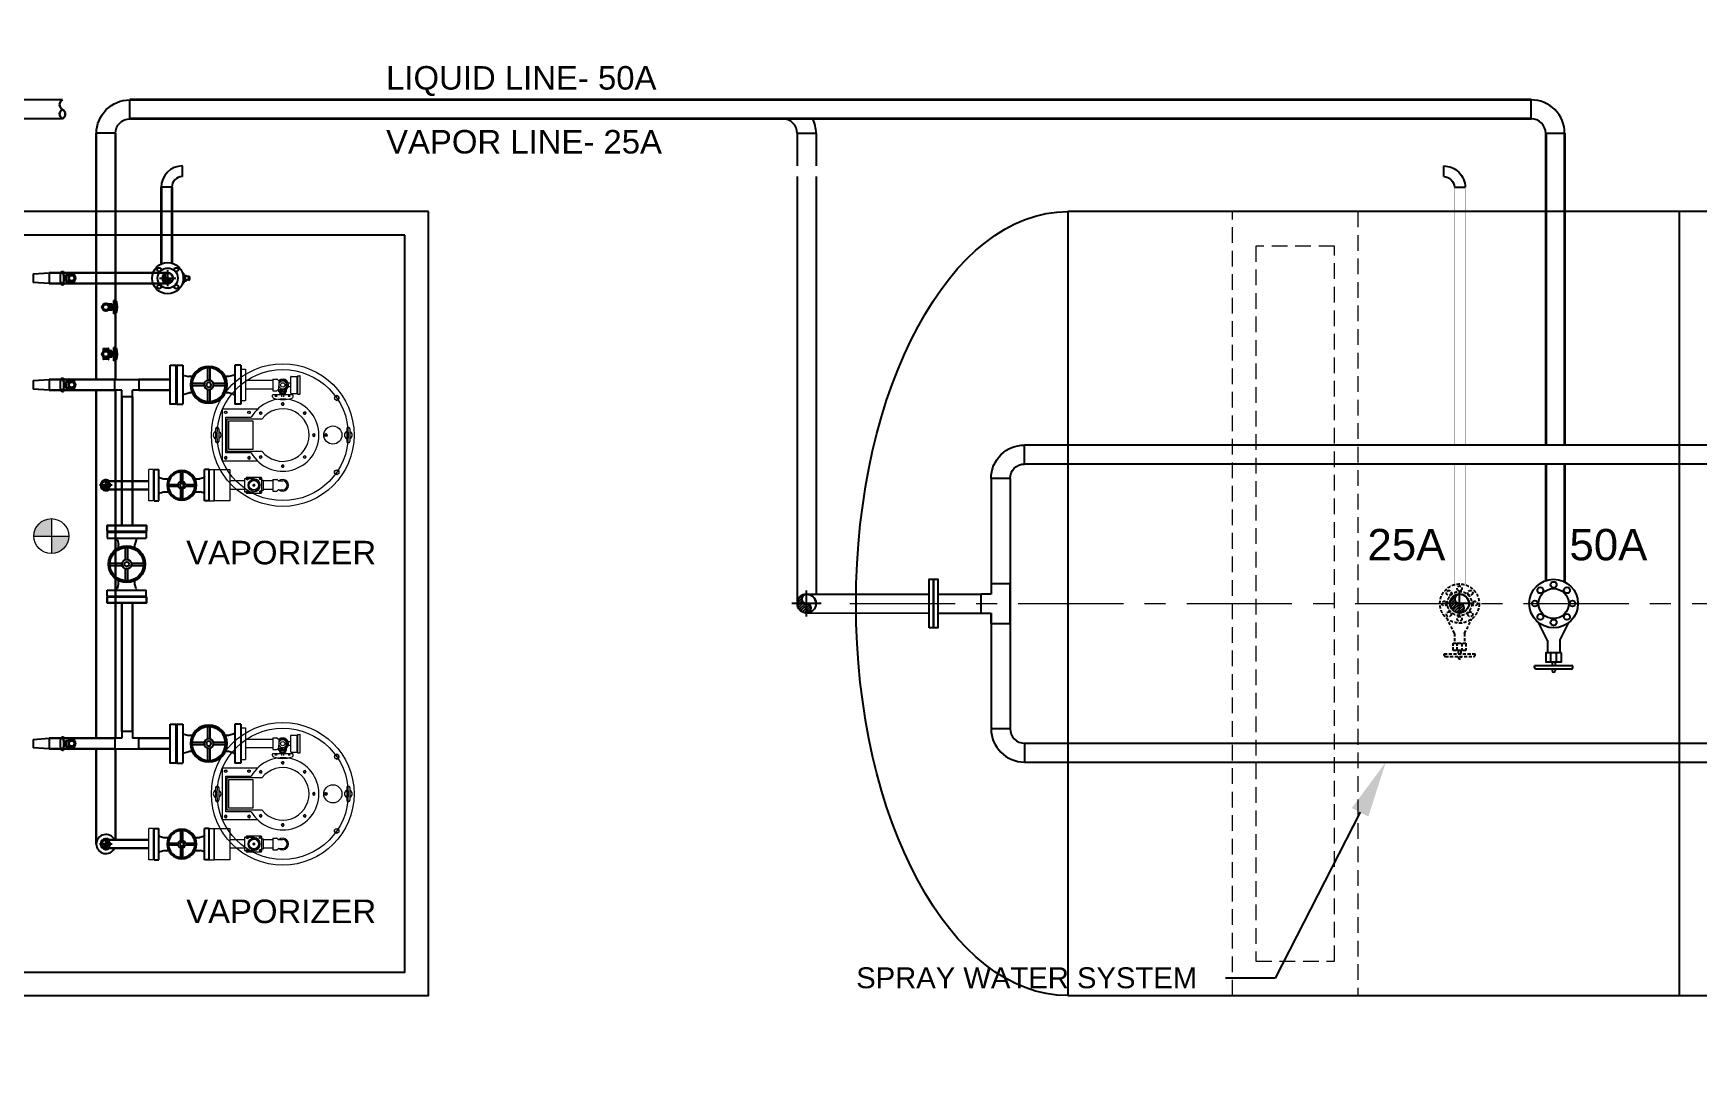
# Model space of a CAD drawing. Extents: x -1041800 to 1211622, y -13029 to 106851.
# Drawn here: x 61292 to 66597, y 20139 to 23453 of the extents above; entities that cross this region are included whole.
import ezdxf
from ezdxf import colors
from ezdxf.entities.mleader import LeaderData, LeaderLine
from ezdxf.math import Vec2, Vec3

# ---------------------------------------------------------------- set-up
doc = ezdxf.new("R2010")
doc.units = 0
doc.header["$MEASUREMENT"] = 0
doc.linetypes.add('CENTER', pattern=[5368.68, 3355.4, -671.1, 671.08, -671.1])
doc.linetypes.add('DASHEDX2', pattern=[1.5, 1, -0.5])
doc.layers.get('0').update_dxf_attribs({"lineweight": 5})
for name, color, linetype in [('EQUIPMENT', 6, 'Continuous'), ('FF WATER', 72, 'Continuous'), ('VAN', 7, 'Continuous')]:
    doc.layers.add(name, color=color, linetype=linetype)
for name, color, linetype, lineweight in [('LIQUID', 5, 'Continuous', 30), ('SUPPORT', 251, 'Continuous', 5), ('VAPORRIZER', 2, 'Continuous', 30)]:
    doc.layers.add(name, color=color, linetype=linetype, lineweight=lineweight)
doc.styles.get("Standard").update_dxf_attribs({"font": 'arial.ttf'})

# ---------------------------------------------------------------- blocks, each defined once
blk = doc.blocks.new('A$C05497761')
at = {"layer": 'VAN'}
for points in [[(414.8, -22.4), (414.8, 38.1, 0.414214), (308.4, -68.4, 0.414214)], [(414.8, -22.4, 0.414214), (368.9, -68.4), (308.4, -68.4)]]:
    blk.add_lwpolyline(points, format="xyb", dxfattribs=at)
blk = doc.blocks.new('TEE 50A')
at = {"layer": 'VAN', "color": 0}
for p, q in [((406017.5, 315080.6), (406078, 315080.6)), ((406017.5, 315080.6), (406017.5, 315047.4)), ((406078, 315080.6), (406078, 314953.6)), ((405985.8, 315047.4), (405985.8, 314986.9)), ((405985.8, 315047.4), (406017.5, 315047.4)), ((406017.5, 314986.9), (405985.8, 314986.9)), ((406017.5, 314953.6), (406017.5, 314986.9)), ((406017.5, 314953.6), (406078, 314953.6))]:
    blk.add_line(p, q, dxfattribs=at)
blk = doc.blocks.new('ELBOW 25A')
at = {"layer": 'VAN', "color": 0}
for p, q in [((431518.7, 327904.2), (431518.7, 327938.2)), ((431552.7, 327870.2), (431586.7, 327870.2))]:
    blk.add_line(p, q, dxfattribs=at)
for radius in [68, 34]:
    blk.add_arc((431518.7, 327870.2), radius, 0, 90, dxfattribs=at)
blk = doc.blocks.new('50A SECTION')
at = {"layer": 'VAN'}
h = blk.add_hatch(dxfattribs=at)
h.set_pattern_fill('ANSI31', color=0, scale=50, style=0)
h.paths.add_polyline_path([(405885.5, 314882.9, -1), (405885.5, 314912.9, 0.414214), (405855.5, 314882.9)])
h.paths.add_polyline_path([(405885.5, 314882.9), (405855.5, 314882.9, 0.414214), (405885.5, 314852.9)])
h.paths.add_polyline_path([(405885.5, 314852.9, 1), (405885.5, 314882.9)])
at = {"layer": 'VAN', "color": 0}
for p, q in [((405885.5, 314841.2), (405885.5, 314924.7)), ((405932.3, 314882.9), (405838.7, 314882.9))]:
    blk.add_line(p, q, dxfattribs=at)
blk.add_circle((405885.5, 314882.9), 30, dxfattribs=at)
for centre, radius, start, end in [((405885.5, 314882.9), 30, 0, 180), ((405885.5, 314897.9), 15, 90, 270), ((405885.5, 314867.9), 15, 270, 90)]:
    blk.add_arc(centre, radius, start, end, dxfattribs=at)
blk = doc.blocks.new('GLOBE 25A')
at = {"layer": 'VAN'}
for p, q in [((404477.1, 338625.8), (404495.8, 338625.8)), ((404477.1, 338501.2), (404477.1, 338625.8)), ((404495.8, 338501.2), (404495.8, 338625.8)), ((404680.4, 338625.8), (404661.7, 338625.8)), ((404661.7, 338501.2), (404661.7, 338625.8)), ((404680.4, 338501.2), (404680.4, 338625.8)), ((404500.6, 338593.4), (404515.5, 338589.4)), ((404526.2, 338589.4), (404515.5, 338589.4)), ((404564.3, 338567.3), (404525.3, 338567.3)), ((404575, 338578), (404575, 338617)), ((404582.5, 338578), (404582.5, 338617)), ((404632.2, 338567.3), (404593.2, 338567.3)), ((404642, 338589.4), (404631.3, 338589.4)), ((404656.8, 338593.4), (404642, 338589.4)), ((404500.6, 338533.7), (404515.5, 338537.6)), ((404526.2, 338537.6), (404515.5, 338537.6)), ((404564.3, 338559.8), (404525.3, 338559.8)), ((404575, 338510.1), (404575, 338549.1)), ((404582.5, 338510.1), (404582.5, 338549.1)), ((404632.2, 338559.8), (404593.2, 338559.8)), ((404642, 338537.6), (404631.3, 338537.6)), ((404656.8, 338533.7), (404642, 338537.6)), ((404477.1, 338501.2), (404495.8, 338501.2)), ((404680.4, 338501.2), (404661.7, 338501.2))]:
    blk.add_line(p, q, dxfattribs=at)
for radius in [58.6, 53.6, 15, 7.48]:
    blk.add_circle((404578.7, 338563.5), radius, dxfattribs=at)
for centre, start, end in [((404502.3, 338599.7), 180, 255.0686), ((404655.2, 338599.7), 284.9314, 0), ((404502.3, 338527.3), 104.9314, 180), ((404655.2, 338527.3), 0, 75.0686)]:
    blk.add_arc(centre, 6.56, start, end, dxfattribs=at)
blk = doc.blocks.new('TEE 25A')
at = {"layer": 'VAN'}
for p, q in [((415679.3, 286475.3), (415679.3, 286441.3)), ((415679.3, 286475.3), (415700.3, 286475.3)), ((415734.3, 286495.3), (415700.3, 286495.3)), ((415700.3, 286495.3), (415700.3, 286475.3)), ((415734.3, 286419.3), (415734.3, 286495.3)), ((415679.3, 286441.3), (415700.3, 286441.3)), ((415700.3, 286441.3), (415700.3, 286419.3)), ((415700.3, 286419.3), (415734.3, 286419.3))]:
    blk.add_line(p, q, dxfattribs=at)
blk = doc.blocks.new('25X20')
at = {"layer": 'VAN', "color": 0}
for p, q in [((406529.4, 314196.4), (406580.4, 314199.9)), ((406529.4, 314196.4), (406529.4, 314169.4)), ((406580.4, 314165.9), (406529.4, 314169.4)), ((406580.4, 314199.9), (406580.4, 314165.9))]:
    blk.add_line(p, q, dxfattribs=at)
blk = doc.blocks.new('STOP TOP VIEW')
at = {"layer": 'EQUIPMENT'}
for p, q in [((431181, 327748), (431181, 327741)), ((431194, 327748), (431194, 327741)), ((431200, 327748), (431200, 327741)), ((431249, 327748), (431249, 327741)), ((431254, 327748), (431254, 327741)), ((431267, 327748), (431267, 327741)), ((431181, 327741), (431183, 327741)), ((431183, 327741), (431249, 327741)), ((431204, 327727), (431204, 327704)), ((431204, 327727), (431238, 327727)), ((431244, 327724), (431205, 327724)), ((431205, 327724), (431205, 327710)), ((431205, 327710), (431207, 327710)), ((431207, 327689), (431207, 327710)), ((431242, 327710), (431207, 327710)), ((431208, 327733), (431208, 327728)), ((431208, 327728), (431241, 327728)), ((431238, 327735), (431210, 327735)), ((431222, 327735), (431222, 327741)), ((431227, 327735), (431227, 327741)), ((431238, 327741), (431266, 327741)), ((431238, 327728), (431241, 327728)), ((431238, 327727), (431244, 327727)), ((431241, 327728), (431241, 327733)), ((431244, 327710), (431242, 327710)), ((431242, 327710), (431242, 327689)), ((431244, 327727), (431244, 327704)), ((431244, 327724), (431244, 327710)), ((431267, 327741), (431266, 327741))]:
    blk.add_line(p, q, dxfattribs=at)
blk.add_lwpolyline([(431207, 327701), (431200, 327689), (431212, 327669), (431236, 327669), (431248, 327689), (431242, 327701)], dxfattribs=at)
for centre, radius, start, end in [((431188, 327748), 6.48, 108.2189, 180), ((431224, 327638), 123, 71.7811, 108.2189), ((431224, 327638), 123, 71.7811, 83.4111), ((431261, 327748), 6.48, 0, 71.7811), ((431224, 327689), 24.6, 135.2778, 44.7222), ((431224, 327689), 20.7, 147.5383, 32.4617), ((431224, 327689), 17.5, 0, 180), ((431224, 327689), 17.5, 180, 0), ((431211, 327731), 3.5, 100.6799, 150.5765), ((431238, 327731), 3.5, 29.4235, 79.3201)]:
    blk.add_arc(centre, radius, start, end, dxfattribs=at)
blk = doc.blocks.new('GLOBE 20A')
for p, q in [((404199.6, 338613.4), (404214.5, 338613.4)), ((404199.6, 338513.7), (404199.6, 338613.4)), ((404214.5, 338513.7), (404214.5, 338613.4)), ((404218.4, 338587.4), (404230.3, 338584.3)), ((404245.3, 338584.3), (404230.3, 338584.3)), ((404275.7, 338566.5), (404244.6, 338566.5)), ((404284.3, 338575.1), (404284.3, 338606.3)), ((404290.3, 338575.1), (404290.3, 338606.3)), ((404330.1, 338566.5), (404298.9, 338566.5)), ((404344.3, 338584.3), (404329.3, 338584.3)), ((404356.2, 338587.4), (404344.3, 338584.3)), ((404375, 338613.4), (404360.1, 338613.4)), ((404360.1, 338513.7), (404360.1, 338613.4)), ((404375, 338513.7), (404375, 338613.4)), ((404199.6, 338513.7), (404214.5, 338513.7)), ((404218.4, 338539.7), (404230.3, 338542.8)), ((404245.3, 338542.8), (404230.3, 338542.8)), ((404275.7, 338560.5), (404244.6, 338560.5)), ((404284.3, 338520.8), (404284.3, 338552)), ((404290.3, 338520.8), (404290.3, 338552)), ((404330.1, 338560.5), (404298.9, 338560.5)), ((404344.3, 338542.8), (404329.3, 338542.8)), ((404356.2, 338539.7), (404344.3, 338542.8)), ((404375, 338513.7), (404360.1, 338513.7))]:
    blk.add_line(p, q)
for radius in [46.9, 42.9, 12, 5.98]:
    blk.add_circle((404287.3, 338563.5), radius)
for centre, start, end in [((404219.8, 338592.5), 180, 255.0686), ((404354.8, 338592.5), 284.9314, 0), ((404354.8, 338534.6), 0, 75.0686)]:
    blk.add_arc(centre, 5.25, start, end)
blk = doc.blocks.new('A$C33576766')
at = {"color": 0, "linetype": 'ByBlock'}
for p, q in [((405.1, -0.6), (407.4, -0.6)), ((405.1, -36.1), (407.4, -36.1)), ((407.4, -8.6), (407.4, -0.6)), ((407.4, -8.7), (407.4, -2.2)), ((407.4, -2.2), (409.7, -2.2)), ((409.7, -3.8), (407.4, -3.8)), ((407.4, -7.1), (409.7, -7.1)), ((409.7, -8.7), (407.4, -8.7)), ((409.7, -28), (407.4, -28)), ((407.4, -28), (407.4, -34.5)), ((407.4, -36.1), (407.4, -28.1)), ((407.4, -29.6), (409.7, -29.6)), ((409.7, -32.9), (407.4, -32.9)), ((407.4, -34.5), (409.7, -34.5)), ((408.9, -9.9), (418.6, -9.9)), ((408.9, -26.8), (408.9, -9.9)), ((408.9, -26.8), (418.6, -26.8)), ((410, -7.9), (410, -3)), ((410, -28.8), (410, -33.7)), ((413.2, -14.5), (413.2, -22.2)), ((426.8, -13.2), (414.4, -13.2)), ((426.8, -23.5), (414.4, -23.5)), ((418.6, -13.2), (418.6, -9.9)), ((418.6, -26.8), (418.6, -23.5)), ((424.2, -14.5), (424.2, -22.2)), ((428.1, -14.5), (428.1, -22.2))]:
    blk.add_line(p, q, dxfattribs=at)
for centre, radius in [((358.4, -18.4), 50), ((331, 9), 6.13), ((358.4, -18.4), 32.3), ((385.8, 9), 6.13), ((331, -45.7), 6.13), ((358.4, -18.4), 16.1), ((385.8, -45.7), 6.13)]:
    blk.add_circle(centre, radius, dxfattribs=at)
for centre, radius, start, end in [((408.7, -3), 1.26, 319.7398, 40.2602), ((405.4, -5.4), 4.6, 339.2291, 20.7709), ((408.7, -7.9), 1.26, 319.7398, 40.2602), ((408.7, -28.8), 1.26, 319.7398, 40.2602), ((405.4, -31.3), 4.6, 339.2291, 20.7709), ((408.7, -33.7), 1.26, 319.7398, 40.2602), ((414.4, -14.5), 1.29, 90, 180), ((414.4, -22.2), 1.29, 180, 270), ((425.5, -14.5), 1.29, 90, 180), ((425.5, -22.2), 1.29, 180, 270), ((426.8, -14.5), 1.29, 0, 90), ((426.8, -22.2), 1.29, 270, 0)]:
    blk.add_arc(centre, radius, start, end, dxfattribs=at)
blk = doc.blocks.new('JINU50')
for p, q in [((431811.7, 264962.9), (431811.7, 264947.9)), ((431911.7, 264962.9), (431811.7, 264962.9)), ((431911.7, 264947.9), (431811.7, 264947.9)), ((431911.7, 264962.9), (431911.7, 264947.9)), ((432041.7, 264943), (432001.7, 264943)), ((432041.7, 264933), (432001.7, 264933)), ((431848.1, 264851.1), (431848.1, 264897.9)), ((431875.3, 264851.1), (431875.3, 264897.9)), ((431938.4, 264808.5), (431938.4, 264920.6)), ((431938.4, 264920.6), (432105, 264920.6)), ((431964.8, 264910.6), (432078.6, 264910.6)), ((431964.8, 264829.2), (431964.8, 264910.6)), ((431969.8, 264905.6), (432073.6, 264905.6)), ((431969.8, 264794.8), (431969.8, 264905.6)), ((432073.6, 264905.6), (432073.6, 264794.8)), ((432078.6, 264910.6), (432078.6, 264829.2)), ((432105, 264920.6), (432105, 264808.5)), ((431882.2, 264851.1), (431841.2, 264851.1)), ((431841.2, 264851.1), (431841.2, 264820.9)), ((431882.2, 264820.9), (431882.2, 264851.1)), ((432131.7, 264862.9), (432131.7, 264847.9)), ((432231.7, 264862.9), (432131.7, 264862.9)), ((432231.7, 264847.9), (432131.7, 264847.9)), ((432168.1, 264760.7), (432168.1, 264847.9)), ((432195.3, 264760.7), (432195.3, 264847.9)), ((432231.7, 264862.9), (432231.7, 264847.9)), ((431848.1, 264760.7), (431848.1, 264791.7)), ((431875.3, 264760.7), (431875.3, 264791.7)), ((431880.2, 264760.7), (431843.2, 264760.7)), ((431843.2, 264760.7), (431843.2, 264747.6)), ((431843.8, 264746.2), (431846.8, 264743.1)), ((431847.4, 264741.7), (431847.4, 264728.9)), ((431876, 264741.7), (431876, 264728.9)), ((431879.6, 264746.2), (431876.6, 264743.1)), ((431880.2, 264760.7), (431880.2, 264747.4)), ((432144.2, 264761.9), (432148.7, 264761.9)), ((432144.2, 264751.9), (432149.7, 264751.9)), ((432144.2, 264747.9), (432149.7, 264747.9)), ((432144.2, 264731.9), (432149.7, 264731.9)), ((432144.2, 264725.9), (432149.7, 264725.9)), ((432149.7, 264696.9), (432149.7, 264760.9)), ((432149.7, 264733.9), (432154.7, 264733.9)), ((432149.7, 264723.9), (432154.7, 264723.9)), ((432154.7, 264736.8), (432154.7, 264721)), ((432158.7, 264738.7), (432155.7, 264738.7)), ((432155.7, 264734.9), (432158.7, 264734.9)), ((432155.7, 264722.9), (432158.7, 264722.9)), ((432158.7, 264719.1), (432158.7, 264738.7)), ((432159.7, 264736.7), (432158.7, 264736.7)), ((432158.7, 264721.1), (432159.7, 264721.1)), ((432159.7, 264717), (432159.7, 264740.9)), ((432159.7, 264740.9), (432176.5, 264740.9)), ((432200.2, 264760.7), (432163.2, 264760.7)), ((432163.2, 264760.7), (432163.2, 264747.6)), ((432163.8, 264746.2), (432166.8, 264743.1)), ((432167.4, 264741.7), (432167.4, 264728.9)), ((432176.7, 264740.9), (432169.7, 264733.9)), ((432169.7, 264733.9), (432169.7, 264724)), ((432169.7, 264724), (432176.7, 264716.9)), ((432190.9, 264740.9), (432176.7, 264740.9)), ((432193.7, 264733.9), (432186.7, 264740.9)), ((432186.7, 264716.9), (432193.7, 264724)), ((432193.7, 264724), (432193.7, 264733.9)), ((432196, 264741.7), (432196, 264728.9)), ((432199.6, 264746.2), (432196.6, 264743.1)), ((432200.2, 264760.7), (432200.2, 264747.4)), ((432144.2, 264709.9), (432149.7, 264709.9)), ((432144.2, 264705.9), (432149.7, 264705.9)), ((432144.2, 264695.9), (432148.7, 264695.9)), ((432152.7, 264681.5), (432152.7, 264674.5)), ((432210.7, 264681.5), (432152.7, 264681.5)), ((432153.7, 264673.5), (432209.7, 264673.5)), ((432154.7, 264702.5), (432154.7, 264683.5)), ((432208.7, 264683.5), (432154.7, 264683.5)), ((432154.7, 264683.5), (432154.7, 264681.5)), ((432155.7, 264719.1), (432158.7, 264719.1)), ((432155.7, 264703.5), (432207.7, 264703.5)), ((432159.7, 264717), (432176.6, 264717)), ((432175.7, 264703.5), (432175.7, 264717)), ((432176.7, 264716.9), (432190.9, 264716.9)), ((432187.7, 264703.5), (432187.7, 264716.9)), ((432208.7, 264702.5), (432208.7, 264683.5)), ((432208.7, 264683.5), (432208.7, 264681.5)), ((432210.7, 264681.5), (432210.7, 264674.5)), ((432041.7, 264524.9), (432001.7, 264524.9)), ((432041.7, 264514.9), (432001.7, 264514.9))]:
    blk.add_line(p, q)
for points in [[(431811.7, 264947.9), (431911.7, 264947.9), (431911.7, 264897.9), (431811.7, 264897.9)], [(431951.3, 264907), (431953.3, 264910.5), (431951.3, 264914), (431947.2, 264914), (431945.2, 264910.5), (431947.2, 264907)], [(431975.9, 264900.6), (432067.5, 264900.6), (432067.5, 264824.2), (431975.9, 264824.2)], [(432092.1, 264907), (432090.1, 264910.5), (432092.1, 264914), (432096.2, 264914), (432098.2, 264910.5), (432096.2, 264907)], [(431839.7, 264838.8), (431838.2, 264841.4), (431839.7, 264844), (431842.7, 264844), (431844.2, 264841.4), (431842.7, 264838.8)], [(431883.7, 264838.8), (431885.2, 264841.4), (431883.7, 264844), (431880.7, 264844), (431879.2, 264841.4), (431880.7, 264838.8)], [(431951.3, 264832.6), (431953.3, 264836.1), (431951.3, 264839.6), (431947.2, 264839.6), (431945.2, 264836.1), (431947.2, 264832.6)], [(432092.1, 264832.6), (432090.1, 264836.1), (432092.1, 264839.6), (432096.2, 264839.6), (432098.2, 264836.1), (432096.2, 264832.6)], [(431839.7, 264803), (431838.2, 264800.4), (431839.7, 264797.8), (431842.7, 264797.8), (431844.2, 264800.4), (431842.7, 264803)], [(431845.5, 264795.9), (431877.9, 264795.9), (431877.9, 264791.7), (431845.5, 264791.7)], [(431863.2, 264818.3), (431864.7, 264820.9), (431863.2, 264823.5), (431860.2, 264823.5), (431858.7, 264820.9), (431860.2, 264818.3)], [(431863.2, 264818.3), (431864.7, 264820.9), (431863.2, 264823.5), (431860.2, 264823.5), (431858.7, 264820.9), (431860.2, 264818.3)], [(431883.7, 264803), (431885.2, 264800.4), (431883.7, 264797.8), (431880.7, 264797.8), (431879.2, 264800.4), (431880.7, 264803)], [(431955.5, 264798), (431954.5, 264801.9), (431950.6, 264802.9), (431947.7, 264800.1), (431948.8, 264796.2), (431952.7, 264795.1)], [(432090.7, 264795.1), (432094.6, 264796.2), (432095.7, 264800.1), (432092.8, 264802.9), (432088.9, 264801.9), (432087.9, 264798)], [(431926.1, 264731), (431922.6, 264733), (431919.1, 264731), (431919.1, 264726.9), (431922.6, 264724.9), (431926.1, 264726.9)], [(432117.3, 264726.9), (432120.8, 264724.9), (432124.3, 264726.9), (432124.3, 264731), (432120.8, 264733), (432117.3, 264731)], [(431952.7, 264662.8), (431948.8, 264661.7), (431947.7, 264657.8), (431950.6, 264655), (431954.5, 264656), (431955.5, 264659.9)], [(432019.7, 264633.4), (432017.7, 264629.9), (432019.7, 264626.4), (432023.7, 264626.4), (432025.7, 264629.9), (432023.7, 264633.4)], [(432087.9, 264659.9), (432088.9, 264656), (432092.8, 264655), (432095.7, 264657.8), (432094.6, 264661.7), (432090.7, 264662.8)], [(431907.4, 264563.7), (431911.4, 264556.7), (431907.4, 264549.7), (431899.3, 264549.7), (431895.3, 264556.7), (431899.3, 264563.7)], [(432018.8, 264592), (432020.3, 264589.5), (432023.1, 264589.5), (432024.6, 264592), (432023.1, 264594.5), (432020.3, 264594.5)], [(432136, 264563.7), (432132, 264556.7), (432136, 264549.7), (432144.1, 264549.7), (432148.1, 264556.7), (432144.1, 264563.7)]]:
    blk.add_lwpolyline(points, close=True)
blk.add_lwpolyline([(431841.2, 264845.9), (431838.7, 264845.9, 0.414214), (431836.7, 264843.9), (431836.7, 264797.9, 0.414214), (431838.7, 264795.9), (431884.7, 264795.9, 0.414214), (431886.7, 264797.9), (431886.7, 264843.9, 0.414214), (431884.7, 264845.9), (431882.2, 264845.9)], format="xyb")
for centre, radius in [((432021.7, 264728.9), 227.5), ((432021.7, 264728.9), 209), ((431949.3, 264910.5), 3.5), ((432094.1, 264910.5), 3.5), ((431841.2, 264841.4), 2.62), ((431861.7, 264820.9), 18.6), ((431861.7, 264820.9), 15.1), ((431882.2, 264841.4), 2.62), ((431949.3, 264836.1), 3.5), ((432094.1, 264836.1), 3.5), ((431841.2, 264800.4), 2.62), ((431861.7, 264820.9), 2.62), ((431861.7, 264820.9), 1.09), ((431882.2, 264800.4), 2.62), ((431951.6, 264799), 3.5), ((432091.8, 264799), 3.5), ((431922.6, 264728.9), 3.5), ((432120.8, 264728.9), 3.5), ((432181.7, 264728.9), 6.9), ((431951.6, 264658.9), 3.5), ((432021.7, 264629.9), 3.5), ((432091.8, 264658.9), 3.5), ((431903.3, 264556.7), 7), ((432021.7, 264569), 29), ((432021.7, 264592), 4.8), ((432140.1, 264556.7), 7)]:
    blk.add_circle(centre, radius)
for centre, radius, start, end in [((432001.7, 264938), 5, 90, 270), ((432021.7, 264938), 12.5, 23.5782, 156.4218), ((432021.7, 264938), 12.5, 203.5782, 336.4218), ((432041.7, 264938), 5, 270, 90), ((432021.7, 264728.9), 115.2, 119.5683, 60.4317), ((431861.7, 264820.9), 20.5, 180, 0), ((432021.7, 264728.9), 83.8, 128.2149, 51.7851), ((431845.2, 264747.6), 2, 180, 225), ((431861.7, 264728.9), 18.5, 140.6216, 39.3784), ((431845.4, 264741.7), 2, 0, 45), ((431861.7, 264728.9), 14.3, 180, 0), ((431878, 264741.7), 2, 135, 180), ((431878.2, 264747.6), 2, 315, 0), ((432229.3, 264728.9), 94.6, 161.7811, 198.2189), ((432144.2, 264756.9), 5, 90, 161.7811), ((432148.7, 264760.9), 1, 0, 90), ((432157, 264736.8), 2.27, 123.1015, 236.8985), ((432172.7, 264728.9), 18, 160.5288, 199.4712), ((432157, 264721), 2.27, 123.1015, 236.8985), ((432165.2, 264747.6), 2, 180, 225), ((432181.7, 264728.9), 18.5, 140.6216, 39.3784), ((432165.4, 264741.7), 2, 0, 45), ((432181.7, 264728.9), 14.3, 180, 0), ((432190.9, 264737.9), 3, 44.5283, 90), ((432181.7, 264728.9), 15.8, 315.4717, 44.5283), ((432198, 264741.7), 2, 135, 180), ((432198.2, 264747.6), 2, 315, 0), ((432144.2, 264700.9), 5, 198.2189, 270), ((432148.7, 264696.9), 1, 270, 0), ((432153.7, 264674.5), 1, 180, 270), ((432155.7, 264702.5), 1, 90, 180), ((432190.9, 264719.9), 3, 270, 315.4717), ((432207.7, 264702.5), 1, 0, 90), ((432209.7, 264674.5), 1, 270, 0), ((432001.7, 264519.9), 5, 90, 270), ((432021.7, 264519.9), 12.5, 23.5782, 156.4218), ((432021.7, 264519.9), 12.5, 203.5782, 336.4218), ((432041.7, 264519.9), 5, 270, 90)]:
    blk.add_arc(centre, radius, start, end)
blk = doc.blocks.new('GAS ALARM')
h = blk.add_hatch(color=3)
h.paths.add_polyline_path([(844.78, -506.2), (846.25, -506.2), (846.25, -504.72, 0.414214)])
h.paths.add_polyline_path([(847.73, -506.2), (846.25, -506.2), (846.25, -507.67, 0.414214)])
for p, q in [((846.25, -504.72), (846.25, -507.67)), ((844.78, -506.2), (847.73, -506.2))]:
    blk.add_line(p, q)
blk.add_circle((846.25, -506.2), 1.48)

msp = doc.modelspace()

# ---------------------------------------------------------------- hatches: boundary and pattern name
at = {"layer": 'VAN'}
h = msp.add_hatch(dxfattribs=at)
h.set_pattern_fill('ANSI31', color=0, scale=25.185185, style=0)
h.set_pattern_definition([(45, (-452492.9235, -372588.609), (-2.226076904, 2.226076904), [])])
h.paths.add_polyline_path([(61719.9, 22689.5, 0.414214), (61702.9, 22672.5), (61719.9, 22672.5, -1)])
h.paths.add_polyline_path([(61719.9, 22655.5), (61719.9, 22672.5), (61702.9, 22672.5, 0.414214)])
h.paths.add_polyline_path([(61719.9, 22655.5, 1), (61719.9, 22672.5)])
h = msp.add_hatch(dxfattribs=at)
h.set_pattern_fill('ANSI31', color=0, scale=20, style=0)
h.set_pattern_definition([(135, (469868.5106, -291871.7455), (1.767766953, 1.767766953), [])])
h.paths.add_polyline_path([(61523, 22025.6, -0.414214), (61536.5, 22012.1), (61523, 22012.1, 1)])
h.paths.add_polyline_path([(61523, 22012.1), (61536.5, 22012.1, -0.414214), (61523, 21998.6)])
h.paths.add_polyline_path([(61523, 22012.1), (61523, 21998.6, -1)])
h = msp.add_hatch(dxfattribs=at)
h.set_pattern_fill('ANSI31', color=0, scale=20, style=0)
h.set_pattern_definition([(135, (469868.5106, -293015.7455), (1.767766953, 1.767766953), [])])
h.paths.add_polyline_path([(61523, 20881.6, -0.414214), (61536.5, 20868.1), (61523, 20868.1, 1)])
h.paths.add_polyline_path([(61523, 20868.1), (61536.5, 20868.1, -0.414214), (61523, 20854.6)])
h.paths.add_polyline_path([(61523, 20868.1), (61523, 20854.6, -1)])

# ---------------------------------------------------------------- linework, layer by layer
for p, q in [((61675.1, 22061.9), (61660.2, 22061.9)), ((61660.2, 21962.2), (61660.2, 22061.9)), ((61675.1, 21962.2), (61675.1, 22061.9)), ((61676.1, 22040), (61675.1, 22040)), ((61676.1, 22040), (61677.1, 22040)), ((61676.1, 21984.1), (61676.1, 22040)), ((61676.1, 21984.1), (61676.1, 22040)), ((61676.1, 21984.1), (61675.1, 21984.1)), ((61676.1, 21984.1), (61677.1, 21984.1)), ((61675.1, 21962.2), (61660.2, 21962.2)), ((61675.1, 20917.9), (61660.2, 20917.9)), ((61660.2, 20818.2), (61660.2, 20917.9)), ((61675.1, 20818.2), (61675.1, 20917.9)), ((61676.1, 20896), (61675.1, 20896)), ((61676.1, 20896), (61677.1, 20896)), ((61676.1, 20840.1), (61676.1, 20896)), ((61676.1, 20840.1), (61676.1, 20896)), ((61675.1, 20818.2), (61660.2, 20818.2)), ((61676.1, 20840.1), (61675.1, 20840.1)), ((61676.1, 20840.1), (61677.1, 20840.1))]:
    msp.add_line(p, q)
at = {"layer": 'EQUIPMENT'}
for p, q in [((61404.9, 22656), (61404.9, 22689)), ((61406.2, 22654.7), (61406.2, 22690.3)), ((61406.2, 22689), (61421.1, 22689)), ((61406.2, 22655.9), (61421.1, 22655.9)), ((61422.4, 22657.2), (61422.4, 22687.8)), ((61514.2, 22445.7), (61514.2, 22415.2)), ((61530.4, 22447), (61515.5, 22447)), ((61530.4, 22448.3), (61530.4, 22412.6)), ((61531.7, 22447), (61531.7, 22413.9)), ((61530.4, 22413.9), (61515.5, 22413.9)), ((61404.9, 22316), (61404.9, 22349)), ((61406.2, 22314.7), (61406.2, 22350.3)), ((61406.2, 22349), (61421.1, 22349)), ((61422.4, 22317.2), (61422.4, 22347.8)), ((61406.2, 22315.9), (61421.1, 22315.9)), ((61404.9, 21172), (61404.9, 21205)), ((61406.2, 21170.7), (61406.2, 21206.3)), ((61406.2, 21205), (61421.1, 21205)), ((61406.2, 21171.9), (61421.1, 21171.9)), ((61422.4, 21173.2), (61422.4, 21203.8))]:
    msp.add_line(p, q, dxfattribs=at)
at = {"layer": 'EQUIPMENT', "color": 0}
for points in [[(61727.6, 22394.8), (61746.3, 22394.8), (61746.3, 22270.2), (61727.6, 22270.2)], [(61727.6, 21250.8), (61746.3, 21250.8), (61746.3, 21126.2), (61727.6, 21126.2)]]:
    msp.add_lwpolyline(points, close=True, dxfattribs=at)
at = {"layer": 'EQUIPMENT'}
for centre, start, end in [((61406.2, 22689), 90, 180), ((61406.2, 22656), 180, 270), ((61421.1, 22687.8), 0, 90), ((61421.1, 22657.2), 270, 0), ((61515.5, 22445.7), 90, 180), ((61530.4, 22447), 0, 90), ((61515.5, 22415.2), 180, 270), ((61530.4, 22413.9), 270, 0), ((61406.2, 22349), 90, 180), ((61421.1, 22347.8), 0, 90), ((61406.2, 22316), 180, 270), ((61421.1, 22317.2), 270, 0), ((61406.2, 21205), 90, 180), ((61406.2, 21172), 180, 270), ((61421.1, 21203.8), 0, 90), ((61421.1, 21173.2), 270, 0)]:
    msp.add_arc(centre, 1.3, start, end, dxfattribs=at)
at = {"layer": 'FF WATER'}
for p, q in [((61384.5, 23241.1), (59339.2, 23241.1)), ((61384.6, 23180.6), (59339.2, 23180.6)), ((63726.2, 23134.6), (63726.2, 23030.2)), ((63786.7, 23134.6), (63786.7, 23030.2)), ((63726.2, 22996.2), (63726.2, 21634.9)), ((63786.7, 22996.2), (63786.7, 21664.9)), ((63756.2, 21664.9), (64146.5, 21664.9)), ((64174.5, 21664.9), (64312.6, 21664.9)), ((63756.2, 21604.8), (64146.5, 21604.7)), ((64174.5, 21604.7), (64312.6, 21604.6))]:
    msp.add_line(p, q, dxfattribs=at)
for points in [[(69055.8, 22140.4), (64450.8, 22140.4)], [(69055.8, 22079.9), (64450.8, 22079.9)], [(64344.4, 22034), (64344.4, 21665.1)], [(64404.9, 22034), (64404.9, 21235.8)], [(64344.4, 21604.6), (64344.4, 21235.8)], [(64450.8, 21189.9), (69055.8, 21189.9)], [(64450.8, 21129.4), (69055.8, 21129.4)]]:
    msp.add_lwpolyline(points, dxfattribs=at)
at = {"layer": 'LIQUID', "color": 5, "lineweight": 35}
for p, q in [((66066.1, 23241.1), (61599.4, 23241.1)), ((66066.1, 23180.6), (61599.4, 23180.6)), ((66112, 23134.6), (66112, 22140.4)), ((66172.5, 23134.6), (66172.5, 22140.4)), ((66112, 22079.9), (66112, 21708.2)), ((66172.5, 22079.9), (66172.5, 21703.9))]:
    msp.add_line(p, q, dxfattribs=at)
at = {"layer": 'LIQUID', "color": 5}
for p, q in [((61492.4, 22589.5), (61492.4, 23134.6)), ((61553.4, 22589.5), (61553.4, 23134.6)), ((61492.4, 22349.5), (61492.4, 22655.5)), ((61492.4, 22400.2), (61492.4, 22655.5)), ((61553.4, 22349.5), (61553.4, 22655.5)), ((61553.4, 22400.2), (61553.4, 22655.5)), ((61492.4, 21205.5), (61492.4, 22315.5)), ((61553.4, 21205.5), (61553.4, 22315.5)), ((61660.2, 22025.6), (61523, 22025.6)), ((61660.2, 21998.6), (61523, 21998.6)), ((61492.4, 20868.1), (61492.4, 21171.5)), ((61553.4, 20881.6), (61553.4, 21171.5)), ((61660.2, 20881.6), (61523, 20881.6)), ((61660.2, 20854.6), (61523, 20854.6))]:
    msp.add_line(p, q, dxfattribs=at)
at = {"layer": 'LIQUID', "color": 0}
for points in [[(61527.2, 21865.1), (61651.9, 21865.1), (61651.9, 21883.8), (61527.2, 21883.8)], [(61527.2, 21655.8), (61651.9, 21655.8), (61651.9, 21637.1), (61527.2, 21637.1)]]:
    msp.add_lwpolyline(points, close=True, dxfattribs=at)
at = {"layer": 'SUPPORT', "linetype": 'CENTER', "ltscale": 0.1}
msp.add_line((63894.1, 21634.9), (70133.3, 21634.9), dxfattribs=at)
at = {"layer": 'SUPPORT', "color": 252, "linetype": 'DASHEDX2', "lineweight": 5, "ltscale": 50}
for points in [[(65113.7, 22884.9), (65513.7, 22884.9), (65513.7, 20384.9), (65113.7, 20384.9)], [(65188.7, 20494.9), (65438.7, 20494.9), (65438.7, 22774.9), (65188.7, 22774.9)]]:
    msp.add_lwpolyline(points, close=True, dxfattribs=at)
at = {"layer": 'VAN', "color": 0}
for p, q in [((69038.6, 22884.9), (64588.8, 22884.9)), ((64588.8, 22884.9), (64588.8, 20384.9)), ((61694.2, 22672.5), (61745.7, 22672.5)), ((61719.9, 22647), (61719.9, 22697.9)), ((61523, 21991.9), (61523, 22032.3)), ((61543.4, 22012.1), (61502.6, 22012.1)), ((66117.3, 21516.9), (66089.2, 21574.1)), ((66157.3, 21516.9), (66185.4, 21574.1)), ((66117.3, 21516.9), (66117.3, 21477.7)), ((66157.3, 21516.9), (66157.3, 21477.7)), ((66198.6, 21435.9), (66076, 21435.9)), ((66076, 21430.9), (66076, 21435.9)), ((66132.3, 21449.5), (66132.3, 21435.9)), ((66142.3, 21449.5), (66142.3, 21435.9)), ((66198.6, 21430.9), (66198.6, 21435.9)), ((66193.6, 21425.9), (66081, 21425.9)), ((66132.3, 21425.9), (66132.3, 21420.9)), ((66142.3, 21425.9), (66142.3, 21420.9)), ((61543.4, 20868.1), (61502.6, 20868.1)), ((61523, 20847.9), (61523, 20888.3)), ((64588.8, 20384.9), (69038.6, 20384.9))]:
    msp.add_line(p, q, dxfattribs=at)
at = {"layer": 'VAN', "color": 252}
msp.add_line((66538.6, 20384.9), (66538.6, 22884.9), dxfattribs=at)
at = {"layer": 'VAN', "color": 0, "linetype": 'DASHEDX2', "ltscale": 10}
for p, q in [((65821.3, 21539.7), (65798.6, 21585.9)), ((65821.3, 21539.7), (65821.3, 21508.1)), ((65853.6, 21539.7), (65876.3, 21585.9)), ((65853.6, 21539.7), (65853.6, 21508.1)), ((65833.4, 21485.4), (65833.4, 21474.4)), ((65841.5, 21485.4), (65841.5, 21474.4)), ((65788, 21474.4), (65886.9, 21474.4)), ((65788, 21470.4), (65788, 21474.4)), ((65792, 21466.3), (65882.9, 21466.3)), ((65833.4, 21466.3), (65833.4, 21462.3)), ((65841.5, 21466.3), (65841.5, 21462.3)), ((65886.9, 21470.4), (65886.9, 21474.4))]:
    msp.add_line(p, q, dxfattribs=at)
at = {"layer": 'VAN'}
for points in [[(63726.2, 23134.6, 0.414214), (63680.3, 23180.6)], [(63726.2, 23134.6), (63786.7, 23134.6, 0.112048), (63776.3, 23180.6, 0.112048)]]:
    msp.add_lwpolyline(points, format="xyb", dxfattribs=at)
at = {"layer": 'VAN', "color": 8}
for points in [[(62550.9, 22884.9), (60350.9, 22884.9), (60350.9, 20384.9), (62550.9, 20384.9)], [(62475.9, 22809.9), (60425.9, 22809.9), (60425.9, 20459.9), (62475.9, 20459.9)]]:
    msp.add_lwpolyline(points, close=True, dxfattribs=at)
at = {"layer": 'VAN', "color": 0}
for points in [[(64146.5, 21557.4), (64146.5, 21712.4), (64160.5, 21712.4), (64160.5, 21557.4)], [(64160.5, 21557.4), (64160.5, 21712.4), (64174.5, 21712.4), (64174.5, 21557.4)], [(66161.9, 21477.7), (66112.7, 21477.7), (66112.7, 21449.5), (66161.9, 21449.5)], [(66127.8, 21449.5), (66146.8, 21449.5), (66146.8, 21477.7), (66127.8, 21477.7)]]:
    msp.add_lwpolyline(points, close=True, dxfattribs=at)
at = {"layer": 'VAN', "color": 0, "linetype": 'DASHEDX2', "ltscale": 10}
for points in [[(65817.6, 21508.1), (65857.3, 21508.1), (65857.3, 21485.4), (65817.6, 21485.4)], [(65845.1, 21485.4), (65829.8, 21485.4), (65829.8, 21508.1), (65845.1, 21508.1)]]:
    msp.add_lwpolyline(points, close=True, dxfattribs=at)
at = {"layer": 'VAN', "color": 0}
for centre, radius in [((61719.9, 22672.5), 17), ((61523, 22012.1), 13.5), ((66137.3, 21634.9), 77.5), ((66137.3, 21694.9), 9.5), ((66094.9, 21677.3), 9.5), ((66137.3, 21634.9), 48), ((66179.7, 21677.3), 9.5), ((66077.3, 21634.9), 9.5), ((66094.9, 21592.5), 9.5), ((66179.7, 21592.5), 9.5), ((66197.3, 21634.9), 9.5), ((66137.3, 21574.9), 9.5), ((61523, 20868.1), 13.5)]:
    msp.add_circle(centre, radius, dxfattribs=at)
at = {"layer": 'VAN', "color": 0, "linetype": 'DASHEDX2', "ltscale": 10}
for centre, radius in [((65837.5, 21634.9), 62.5), ((65803.2, 21669.1), 7.66), ((65837.5, 21634.9), 38.7), ((65837.5, 21683.3), 7.66), ((65871.7, 21669.1), 7.66), ((65789.1, 21634.9), 7.66), ((65803.2, 21600.7), 7.66), ((65837.5, 21586.5), 7.66), ((65871.7, 21600.7), 7.66), ((65885.8, 21634.9), 7.66)]:
    msp.add_circle(centre, radius, dxfattribs=at)
at = {"layer": 'VAN', "color": 0}
for centre, radius, start, end in [((61719.9, 22681), 8.5, 90, 270), ((61719.9, 22672.5), 17, 270, 90), ((61719.9, 22664), 8.5, 270, 90), ((61523, 22012.1), 17, 52.572, 307.428), ((61523, 22012.1), 13.5, 90, 270), ((61523, 22018.8), 6.75, 270, 90), ((61523, 22005.3), 6.75, 90, 270), ((66081, 21430.9), 5, 180, 270), ((66137.3, 21420.9), 5, 180, 0), ((66137.3, 21420.9), 5, 89.9995, 90.0005), ((66193.6, 21430.9), 5, 270, 0), ((61523, 20868.1), 30.6, 26.1996, 333.8004), ((61523, 20868.1), 17, 52.572, 307.428), ((61523, 20868.1), 13.5, 90, 270), ((61523, 20861.3), 6.75, 90, 270), ((61523, 20874.8), 6.75, 270, 90)]:
    msp.add_arc(centre, radius, start, end, dxfattribs=at)
at = {"layer": 'VAN', "color": 0, "linetype": 'DASHEDX2', "ltscale": 10}
for centre, start, end in [((65792, 21470.4), 180, 270), ((65837.5, 21462.3), 180, 0), ((65837.5, 21462.3), 89.9995, 90.0005), ((65882.9, 21470.4), 270, 0)]:
    msp.add_arc(centre, 4.03, start, end, dxfattribs=at)
at = {"layer": 'VAN', "color": 0, "extrusion": (0, 0, -1)}
msp.add_ellipse((64588.8, 21634.9), major_axis=(0, 1250), ratio=0.54, start_param=3.141593, end_param=6.283185, dxfattribs=at)
at = {"layer": 'VAPORRIZER', "color": 2, "lineweight": 35}
for p, q in [((61699, 22962.2), (61699, 22717.9)), ((61733, 22962.2), (61733, 22720.8))]:
    msp.add_line(p, q, dxfattribs=at)
at = {"layer": 'VAPORRIZER', "color": 2}
for p, q in [((61719.9, 22689.5), (61342.6, 22689.5)), ((61719.9, 22655.5), (61342.6, 22655.5)), ((61551.6, 22349.5), (61342.6, 22349.5)), ((61627.6, 22349.5), (61727.6, 22349.5)), ((61551.6, 22315.5), (61342.6, 22315.5)), ((61573.6, 22294.5), (61573.6, 21883.8)), ((61607.6, 22294.5), (61607.6, 21883.8)), ((61627.6, 22315.5), (61727.6, 22315.5)), ((61573.6, 21226.5), (61573.6, 21637.1)), ((61607.6, 21226.5), (61607.6, 21637.1)), ((61342.6, 21205.5), (61551.6, 21205.5)), ((61551.6, 21171.5), (61342.6, 21171.5)), ((61627.6, 21205.5), (61727.6, 21205.5)), ((61627.6, 21171.5), (61727.6, 21171.5))]:
    msp.add_line(p, q, dxfattribs=at)
at = {"layer": 'VAPORRIZER', "color": 2, "linetype": 'DASHEDX2', "ltscale": 10}
for p, q in [((65837.5, 21634.9), (65837.5, 21633.7)), ((65870.5, 21633.7), (65870.5, 21633.7))]:
    msp.add_line(p, q, dxfattribs=at)
at = {"layer": 'VAPORRIZER', "color": 2, "lineweight": 35, "const_width": 0.5, "flags": 128}
for points in [[(65787.2, 23030.2), (61767, 23030.2)], [(65787.2, 22996.2), (61767, 22996.2)], [(65821.2, 22140.4), (65821.2, 22962.2)], [(65855.2, 22140.4), (65855.2, 22962.2)], [(65821.2, 21695.1), (65821.2, 22079.9)], [(65855.2, 21695.1), (65855.2, 22079.9)]]:
    msp.add_lwpolyline(points, dxfattribs=at)
at = {"layer": 'VAPORRIZER', "color": 2}
for centre, radius, start, end in [((61392.5, 23226), 17.1, 117.9297, 242.4432), ((61393, 23195.7), 17.4, 119.8461, 240.1539), ((61375.9, 23195.7), 17.4, 299.8461, 60.1539)]:
    msp.add_arc(centre, radius, start, end, dxfattribs=at)

# ---------------------------------------------------------------- block references
at = {"rotation": 90}
for p in [(326815.5, -409849.6), (326815.5, -410993.6)]:
    msp.add_blockref('JINU50', p, dxfattribs=at)
at = {"xscale": 37.5, "yscale": 37.5, "zscale": 37.5}
msp.add_blockref('GAS ALARM', (29614.7, 40832.6), dxfattribs=at)
at = {"layer": 'VAN', "color": 0, "xscale": -1}
for name, p, rotation in [('A$C05497761', (61531, 23549.5), 90), ('ELBOW 25A', (-262083, -408556.5), 270.0000000000001), ('GLOBE 25A', (-342727.8, 360896), 180), ('TEE 25A', (-224867.7, -393384.8), 270), ('A$C05497761', (64382.5, 22448.8), 90), ('TEE 50A', (-341673.1, 336652), 180), ('GLOBE 25A', (-342727.8, 359752), 180)]:
    msp.add_blockref(name, p, dxfattribs=dict(at, rotation=rotation))
at = {"layer": 'VAN', "color": 0}
for name, p, rotation in [('A$C05497761', (66134.4, 23549.5), 270), ('ELBOW 25A', (389637.2, -408556.5), 89.99999999999997), ('GLOBE 25A', (-276974, 426339.2), 270), ('TEE 25A', (-224867.7, 436905.7), 270), ('A$C05497761', (64382.5, 20821), 89.99999999989717)]:
    msp.add_blockref(name, p, dxfattribs=dict(at, rotation=rotation))
for name, p in [('A$C33576766', (61361.6, 22690.8)), ('25X20', (-345237.8, -291510.5)), ('25X20', (-345237.8, -291850.5)), ('50A SECTION', (-342129.3, -293248)), ('50A SECTION', (-340048.1, -293248)), ('25X20', (-345237.8, -292994.5))]:
    msp.add_blockref(name, p, dxfattribs=at)
at = {"layer": 'VAN', "color": 0, "xscale": -0.5, "yscale": 0.5, "zscale": 0.5}
for p, rotation in [((225258.3, 238284.6), 90), ((-102321.8, -193032), 270), ((-102321.8, -193181.7), 270), ((225258.3, 237944.6), 90), ((225258.3, 236800.6), 90)]:
    msp.add_blockref('STOP TOP VIEW', p, dxfattribs=dict(at, rotation=rotation))
at = {"layer": 'VAN', "color": 0, "xscale": -1}
for p in [(466052.2, -316551.5), (466052.2, -317695.5)]:
    msp.add_blockref('GLOBE 20A', p, dxfattribs=at)

# ---------------------------------------------------------------- texts
at = {"attachment_point": 1}
for s, insert, char_height, width in [('LIQUID LINE- 50A', (62416.1, 23348.8), 75, 1046.005), ('VAPOR LINE- 25A', (62416.1, 23145), 75, 1046.005), ('25A', (65543.8, 21872.8), 100, 275.325), ('50A', (66187.6, 21872.8), 100, 328.409), ('VAPORIZER', (61779, 21834.9), 75, 685.319), ('VAPORIZER', (61779, 20690.9), 75, 685.319)]:
    msp.add_mtext(s, dxfattribs=dict(at, insert=insert, char_height=char_height, width=width))

# ---------------------------------------------------------------- leaders
ml = msp.add_multileader_mtext('Standard')
ml.set_content('TOTAL LOADING\\P40 TON', color=256)
ml.set_leader_properties()
ml.build(insert=Vec2(0, 0))
ml.multileader.update_dxf_attribs({"text_left_attachment_type": 2, "text_right_attachment_type": 2, "dogleg_length": 0.36, "arrow_head_size": 180, "scale": 1000})
ctx = ml.context
ctx.base_point, ctx.scale, ctx.char_height, ctx.arrow_head_size, ctx.landing_gap_size, ctx.plane_origin = Vec3(99196.5, 23362.8), 1000, 66.667, 180, 90, Vec3(108134.5, 23510.9)
ctx.left_attachment, ctx.right_attachment, ctx.text_align_type = 2, 2, 2
notes = []
notes.append((ctx, [(0, (1, 1, 0), (100272.5, 23362.8), (-1, 0), 158.8, [(0, [(100811.4, 22825.3)], 0, [])])]))
ctx.mtext.insert, ctx.mtext.width, ctx.mtext.alignment, ctx.mtext.flow_direction = Vec3(100023.7, 23452.4), 1100.105, 3, 5
ml = msp.add_multileader_mtext('Standard')
ml.set_content('ARCHER BOLT HOLE\\PD=100, H =200', color=256)
ml.set_leader_properties()
ml.build(insert=Vec2(0, 0))
ml.multileader.update_dxf_attribs({"text_left_attachment_type": 2, "text_right_attachment_type": 2, "dogleg_length": 0.36, "arrow_head_size": 180, "scale": 1000})
ctx = ml.context
ctx.base_point, ctx.scale, ctx.char_height, ctx.arrow_head_size, ctx.landing_gap_size, ctx.plane_origin = Vec3(96366.1, 22946.7), 1000, 66.667, 180, 90, Vec3(88548.4, 24462.2)
ctx.left_attachment, ctx.right_attachment, ctx.text_align_type = 2, 2, 2
notes.append((ctx, [(1, (1, 1, 0), (97641.8, 22946.7), (-1, 0), 158.8, [(0, [(98070.7, 22463.9)], 0, [])])]))
ctx.mtext.insert, ctx.mtext.width, ctx.mtext.alignment, ctx.mtext.flow_direction = Vec3(97393, 23043.8), 1072.566, 3, 5
ml = msp.add_multileader_mtext('Standard')
ml.set_content('ARCHER BOLT HOLE\\PD=100, H =200', color=256)
ml.set_leader_properties()
ml.build(insert=Vec2(0, 0))
ml.multileader.update_dxf_attribs({"text_left_attachment_type": 2, "text_right_attachment_type": 2, "dogleg_length": 0.36, "arrow_head_size": 180, "scale": 1000})
ctx = ml.context
ctx.base_point, ctx.scale, ctx.char_height, ctx.arrow_head_size, ctx.landing_gap_size, ctx.plane_origin = Vec3(96366.1, 21246.7), 1000, 66.667, 180, 90, Vec3(88548.4, 22762.2)
ctx.left_attachment, ctx.right_attachment, ctx.text_align_type = 2, 2, 2
notes.append((ctx, [(1, (1, 1, 0), (97641.8, 21246.7), (-1, 0), 158.8, [(0, [(98070.7, 20763.9)], 0, [])])]))
ctx.mtext.insert, ctx.mtext.width, ctx.mtext.alignment, ctx.mtext.flow_direction = Vec3(97393, 21343.8), 1072.566, 3, 5
ml = msp.add_multileader_mtext('Standard')
ml.set_content('SPRAY WATER SYSTEM', color=256)
ml.set_leader_properties()
ml.build(insert=Vec2(0, 0))
ml.multileader.update_dxf_attribs({"text_left_attachment_type": 2, "text_right_attachment_type": 2, "dogleg_length": 0.36, "arrow_head_size": 180, "scale": 1000})
ctx = ml.context
ctx.base_point, ctx.scale, ctx.char_height, ctx.arrow_head_size, ctx.landing_gap_size, ctx.plane_origin = Vec3(63835.5, 20440.8), 1000, 66.667, 180, 90, Vec3(73111.8, 20589)
ctx.left_attachment, ctx.right_attachment, ctx.text_align_type = 2, 2, 2
notes.append((ctx, [(0, (1, 1, 0), (65249.8, 20440.8), (-1, 0), 158.8, [(0, [(65602.5, 21129.4)], 0, [])])]))
ctx.mtext.insert, ctx.mtext.width, ctx.mtext.alignment, ctx.mtext.flow_direction = Vec3(65001, 20474.9), 1100.105, 3, 5
ml = msp.add_multileader_mtext('Standard')
ml.set_content('CONCRETE PAD\\PH1000xL2500xW400', color=256)
ml.set_leader_properties()
ml.build(insert=Vec2(0, 0))
ml.multileader.update_dxf_attribs({"text_left_attachment_type": 2, "text_right_attachment_type": 2, "dogleg_length": 0.36, "arrow_head_size": 180, "scale": 1000})
ctx = ml.context
ctx.base_point, ctx.scale, ctx.char_height, ctx.arrow_head_size, ctx.landing_gap_size, ctx.plane_origin = Vec3(96454.2, 20381.2), 1000, 66.667, 180, 90, Vec3(105512.9, 20529.4)
ctx.left_attachment, ctx.right_attachment, ctx.text_align_type = 2, 2, 2
notes.append((ctx, [(0, (1, 1, 0), (97650.9, 20381.2), (-1, 0), 158.8, [(0, [(98003.6, 21069.7)], 0, [])])]))
ctx.mtext.insert, ctx.mtext.width, ctx.mtext.alignment, ctx.mtext.flow_direction = Vec3(97402.1, 20470.8), 1100.105, 3, 5
ml = msp.add_multileader_mtext('Standard')
ml.set_content('CONCRETE PAD\\PH1000xL2500xW400', color=256)
ml.set_leader_properties()
ml.build(insert=Vec2(0, 0))
ml.multileader.update_dxf_attribs({"text_left_attachment_type": 2, "text_right_attachment_type": 2, "dogleg_length": 0.36, "arrow_head_size": 180, "scale": 1000})
ctx = ml.context
ctx.base_point, ctx.scale, ctx.char_height, ctx.arrow_head_size, ctx.landing_gap_size, ctx.plane_origin = Vec3(99454.2, 20381.2), 1000, 66.667, 180, 90, Vec3(108512.9, 20529.4)
ctx.left_attachment, ctx.right_attachment, ctx.text_align_type = 2, 2, 2
notes.append((ctx, [(0, (1, 1, 0), (100650.9, 20381.2), (-1, 0), 158.8, [(0, [(101003.6, 21069.7)], 0, [])])]))
ctx.mtext.insert, ctx.mtext.width, ctx.mtext.alignment, ctx.mtext.flow_direction = Vec3(100402.1, 20470.8), 1100.105, 3, 5
ml = msp.add_multileader_mtext('Standard')
ml.set_content('SKID L2500XW2200\\PH150X75', color=256)
ml.set_leader_properties()
ml.build(insert=Vec2(0, 0))
ml.multileader.update_dxf_attribs({"text_left_attachment_type": 2, "text_right_attachment_type": 2, "dogleg_length": 0.36, "arrow_head_size": 180, "scale": 1000})
ctx = ml.context
ctx.base_point, ctx.scale, ctx.char_height, ctx.arrow_head_size, ctx.landing_gap_size, ctx.plane_origin = Vec3(61492, 19899.3), 1000, 66.667, 180, 90, Vec3(70426.6, 20047.5)
ctx.left_attachment, ctx.right_attachment = 2, 2
notes.append((ctx, [(1, (1, 1, 0), (61333.2, 19899.3), (1, 0), 158.8, [(0, [(60749.9, 20384.9)], 0, [])])]))
ctx.mtext.insert, ctx.mtext.width, ctx.mtext.flow_direction = Vec3(61582, 19988.9), 905.617, 5
for ctx, leaders in notes:
    for number, flags, end, landing, length, lines in leaders:
        leader = LeaderData()
        leader.index, (leader.has_last_leader_line, leader.has_dogleg_vector, leader.attachment_direction) = number, flags
        leader.last_leader_point, leader.dogleg_vector, leader.dogleg_length = Vec3(end), Vec3(landing), length
        for number, points, colour, breaks in lines:
            line = LeaderLine()
            line.index, line.vertices, line.color, line.breaks = number, Vec3.list(points), colors.encode_raw_color(colour), breaks
            leader.lines.append(line)
        ctx.leaders.append(leader)

doc.saveas('drawing.dxf')
